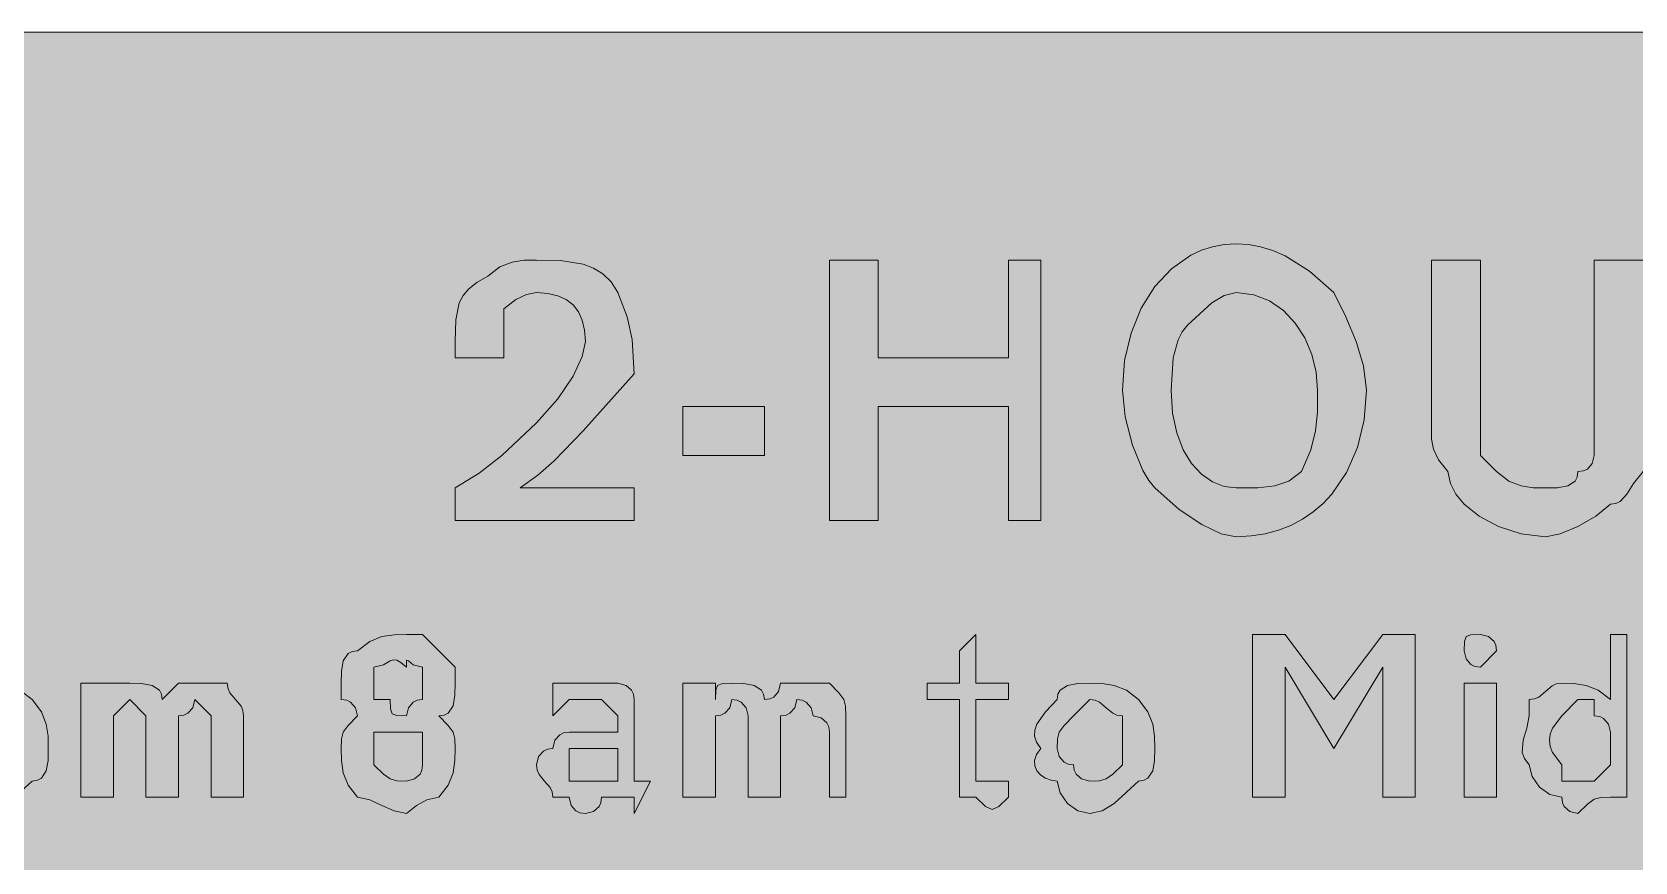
# Model space of a CAD drawing. Header units: metres. Extents: x 10 to 558, y 12 to 259.
# Drawn here: x 135.8 to 253.9, y 197.8 to 259 of the extents above; entities that cross this region are included whole.
import ezdxf

# ---------------------------------------------------------------- set-up
doc = ezdxf.new("R2010")
doc.units = ezdxf.units.M
for name, color, linetype, true_color in [('FILL_BLUE_0000FF', 7, 'Continuous', 0x0000ff), ('FILL_WHITE_FFFFFF', 7, 'Continuous', 0xffffff), ('STROKE_WHITE_FFFFFF', 7, 'Continuous', 0xffffff)]:
    doc.layers.add(name, color=color, linetype=linetype, true_color=true_color)

msp = doc.modelspace()

# ---------------------------------------------------------------- hatches: boundary and pattern name
at = {"layer": 'FILL_BLUE_0000FF', "true_color": 0x0000ff}
h = msp.add_hatch(color=7, dxfattribs=at)
h.dxf.hatch_style = 1
h.paths.add_polyline_path([(552.54, 258.94), (553.8, 258.81), (554.83, 258.45), (555.75, 257.76), (557.14, 256.15), (557.56, 255.44), (557.85, 254.76), (558.11, 253.37), (558.15, 251.76), (558.15, 18.96), (558.15, 15.36), (557.75, 15.31), (557.44, 15.15), (556.95, 14.61), (556.46, 13.84), (555.75, 12.96), (554.83, 12.27), (553.8, 11.91), (552.54, 11.78), (550.95, 11.76), (16.95, 11.76), (13.35, 11.76), (12.6, 12.36), (11.83, 12.77), (10.95, 12.96), (10.26, 14.57), (9.9, 15.96), (9.77, 17.35), (9.75, 18.96), (9.75, 251.76), (9.75, 255.36), (10.35, 256.11), (10.76, 256.88), (10.95, 257.76), (11.83, 257.95), (12.6, 258.36), (13.35, 258.96), (16.95, 258.96), (550.95, 258.96), (552.54, 258.94)])
at = {"layer": 'FILL_WHITE_FFFFFF', "true_color": 0xffffff}
h = msp.add_hatch(color=7, dxfattribs=at)
h.dxf.hatch_style = 1
h.paths.add_polyline_path([(226.35, 243.13), (227.25, 242.85), (228.15, 242.46), (229.95, 241.33), (231.75, 239.76), (232.63, 237.96), (233.4, 236.16), (233.94, 234.36), (234.15, 232.56), (233.98, 230.37), (233.49, 228.34), (232.69, 226.51), (231.6, 224.91), (230.95, 224.21), (230.22, 223.6), (229.44, 223.06), (228.58, 222.6), (227.66, 222.24), (226.69, 221.98), (225.65, 221.82), (224.55, 221.76), (223.44, 221.98), (222, 222.66), (220.33, 223.78), (218.55, 225.36), (218.1, 225.92), (217.67, 226.65), (216.9, 228.51), (216.36, 230.59), (216.15, 232.56), (216.31, 234.75), (216.79, 236.78), (217.54, 238.61), (218.55, 240.21), (219.78, 241.52), (221.21, 242.52), (221.99, 242.88), (222.81, 243.14), (223.66, 243.3), (224.55, 243.36), (225.45, 243.3), (226.35, 243.13)])
h.paths.add_polyline_path([(222.75, 239.01), (220.95, 237.36), (220.55, 236.86), (220.26, 236.27), (219.9, 234.96), (219.75, 232.56), (219.86, 230.87), (220.16, 229.41), (220.64, 228.17), (221.25, 227.16), (221.98, 226.37), (222.79, 225.81), (223.65, 225.47), (224.55, 225.36), (226.14, 225.38), (227.4, 225.51), (228.43, 225.87), (229.35, 226.56), (230.04, 228.17), (230.4, 229.56), (230.53, 230.95), (230.55, 232.56), (230.44, 233.9), (230.12, 235.2), (229.6, 236.42), (228.9, 237.51), (228.03, 238.43), (227.01, 239.14), (225.84, 239.6), (224.55, 239.76), (223.65, 239.55), (222.75, 239.01)], flags=16)
h = msp.add_hatch(color=7, dxfattribs=at)
h.dxf.hatch_style = 1
h.paths.add_polyline_path([(166.95, 234.96), (166.95, 236.16), (166.99, 237.75), (167.25, 239.01), (167.54, 239.55), (167.96, 240.04), (168.56, 240.51), (169.35, 240.96), (170.25, 241.65), (171.15, 242.01), (172.05, 242.14), (172.95, 242.16), (174.73, 242.12), (176.4, 241.86), (177.16, 241.57), (177.84, 241.15), (178.45, 240.55), (178.95, 239.76), (179.64, 237.98), (180, 236.31), (180.15, 233.76), (176.4, 229.56), (174.24, 227.35), (173.05, 226.31), (171.75, 225.36), (180.15, 225.36), (180.15, 222.96), (166.95, 222.96), (166.95, 225.36), (168.73, 226.45), (170.4, 227.76), (172.95, 230.16), (174.52, 231.94), (175.65, 233.61), (176.32, 235.05), (176.55, 236.16), (176.49, 237), (176.32, 237.73), (176.04, 238.35), (175.65, 238.86), (175.14, 239.25), (174.52, 239.53), (173.79, 239.7), (172.95, 239.76), (172.2, 239.61), (171.43, 239.25), (170.55, 238.56), (170.55, 237.36), (170.55, 236.16), (170.55, 234.96), (166.95, 234.96)])
h = msp.add_hatch(color=7, dxfattribs=at)
h.dxf.hatch_style = 1
h.paths.add_polyline_path([(207.75, 231.36), (198.15, 231.36), (198.15, 222.96), (194.55, 222.96), (194.55, 242.16), (198.15, 242.16), (198.15, 234.96), (207.75, 234.96), (207.75, 242.16), (210.15, 242.16), (210.15, 222.96), (207.75, 222.96), (207.75, 231.36)])
h = msp.add_hatch(color=7, dxfattribs=at)
h.dxf.hatch_style = 1
h.paths.add_polyline_path([(242.55, 228.96), (242.55, 227.76), (243.75, 226.56), (244.65, 225.87), (245.55, 225.51), (246.45, 225.38), (247.35, 225.36), (248.23, 225.38), (249, 225.51), (249.54, 225.87), (249.7, 226.16), (249.75, 226.56), (250.15, 226.61), (250.44, 226.75), (250.8, 227.16), (250.95, 227.76), (250.95, 228.96), (250.95, 242.16), (254.55, 242.16), (254.55, 228.96), (254.55, 226.56), (253.84, 225.68), (253.35, 224.91), (252.86, 224.37), (252.55, 224.21), (252.15, 224.16), (251.06, 223.28), (249.75, 222.51), (248.44, 221.97), (247.35, 221.76), (245.57, 221.97), (243.9, 222.51), (242.46, 223.28), (241.35, 224.16), (240.75, 224.91), (240.34, 225.68), (240.15, 226.56), (239.46, 227.44), (239.1, 228.21), (238.95, 228.96), (238.95, 242.16), (242.55, 242.16), (242.55, 228.96)])
h = msp.add_hatch(color=7, dxfattribs=at)
h.dxf.hatch_style = 1
h.paths.add_polyline_path([(183.75, 231.36), (189.75, 231.36), (189.75, 227.76), (183.75, 227.76), (183.75, 231.36)])
h = msp.add_hatch(color=7, dxfattribs=at)
h.dxf.hatch_style = 1
h.paths.add_polyline_path([(166.93, 206.87), (166.95, 206.16), (166.93, 205.26), (166.8, 204.36), (166.44, 203.46), (165.75, 202.56), (164.87, 202.37), (164.1, 201.96), (163.35, 201.36), (162.45, 201.55), (161.55, 201.96), (160.65, 202.37), (159.75, 202.56), (159.06, 203.46), (158.7, 204.36), (158.57, 205.26), (158.55, 206.16), (158.57, 206.87), (158.7, 207.36), (159.06, 207.85), (159.75, 208.56), (159.6, 209.16), (159.24, 209.57), (158.95, 209.71), (158.55, 209.76), (158.55, 210.96), (158.57, 211.84), (158.7, 212.61), (159.06, 213.15), (159.35, 213.31), (159.75, 213.36), (160.65, 214.05), (161.55, 214.41), (162.45, 214.54), (163.35, 214.56), (164.55, 214.56), (165.75, 213.36), (166.95, 212.16), (166.95, 210.96), (166.93, 210.08), (166.8, 209.31), (166.44, 208.77), (166.15, 208.61), (165.75, 208.56), (166.44, 207.85), (166.8, 207.36), (166.93, 206.87)])
h.paths.add_polyline_path([(160.95, 204.96), (161.66, 204.27), (162.15, 203.91), (162.64, 203.78), (163.35, 203.76), (163.95, 203.91), (164.36, 204.27), (164.5, 204.56), (164.55, 204.96), (164.55, 206.16), (164.55, 207.36), (163.35, 207.36), (160.95, 207.36), (160.95, 206.16), (160.95, 204.96)], flags=16)
h.paths.add_polyline_path([(163.86, 209.57), (164.15, 209.71), (164.55, 209.76), (164.55, 210.96), (164.55, 212.16), (163.86, 212.33), (163.5, 212.61), (163.37, 212.67), (163.35, 212.16), (162.95, 212.5), (162.64, 212.67), (162.38, 212.69), (162.15, 212.61), (161.66, 212.33), (160.95, 212.16), (160.95, 210.96), (160.95, 209.76), (162.15, 209.76), (162.17, 209.07), (162.3, 208.71), (162.66, 208.58), (163.35, 208.56), (163.5, 209.16), (163.86, 209.57)], flags=16)
h = msp.add_hatch(color=7, dxfattribs=at)
h.dxf.hatch_style = 1
h.paths.add_polyline_path([(206.55, 203.76), (207.75, 203.76), (207.75, 202.56), (207.04, 201.88), (206.55, 201.66), (206.06, 201.88), (205.35, 202.56), (204.15, 202.56), (204.15, 203.76), (204.15, 209.76), (201.75, 209.76), (201.75, 210.96), (204.15, 210.96), (204.15, 213.36), (205.35, 214.56), (205.35, 210.96), (207.75, 210.96), (207.75, 209.76), (205.35, 209.76), (205.35, 203.76), (206.55, 203.76)])
h = msp.add_hatch(color=7, dxfattribs=at)
h.dxf.hatch_style = 1
h.paths.add_polyline_path([(225.75, 214.56), (228.15, 214.56), (231.75, 209.76), (235.35, 214.56), (237.75, 214.56), (237.75, 202.56), (235.35, 202.56), (235.35, 212.16), (231.75, 206.16), (228.15, 212.16), (228.15, 202.56), (225.75, 202.56), (225.75, 214.56)])
h = msp.add_hatch(color=7, dxfattribs=at)
h.dxf.hatch_style = 1
h.paths.add_polyline_path([(242.55, 212.16), (242.15, 212.21), (241.86, 212.35), (241.5, 212.76), (241.35, 213.36), (241.37, 214.05), (241.5, 214.41), (241.86, 214.54), (242.55, 214.56), (243.15, 214.41), (243.56, 214.05), (243.7, 213.76), (243.75, 213.36), (242.55, 212.16)])
h = msp.add_hatch(color=7, dxfattribs=at)
h.dxf.hatch_style = 1
h.paths.add_polyline_path([(250.95, 202.41), (250.46, 202.05), (249.75, 201.36), (249.15, 201.51), (248.74, 201.87), (248.6, 202.16), (248.55, 202.56), (247.67, 202.77), (246.9, 203.31), (246.36, 204.08), (246.15, 204.96), (245.81, 205.41), (245.64, 205.86), (245.7, 206.76), (245.98, 207.66), (246.15, 208.56), (246.15, 209.76), (246.55, 209.81), (246.86, 209.95), (247.35, 210.36), (247.84, 210.77), (248.15, 210.91), (248.55, 210.96), (249.45, 210.94), (250.35, 210.81), (251.25, 210.45), (252.15, 209.76), (252.15, 214.56), (253.35, 214.56), (253.35, 202.56), (252.15, 202.56), (251.44, 202.54), (250.95, 202.41)])
h.paths.add_polyline_path([(252.15, 206.16), (252.15, 207.36), (252, 207.96), (251.64, 208.37), (251.35, 208.51), (250.95, 208.56), (250.95, 209.76), (249.75, 209.76), (248.55, 208.56), (247.87, 207.66), (247.71, 207.21), (247.65, 206.76), (247.71, 206.31), (247.87, 205.86), (248.55, 204.96), (248.55, 203.76), (249.75, 203.76), (250.95, 203.76), (252.15, 204.96), (252.15, 206.16)], flags=16)
h = msp.add_hatch(color=7, dxfattribs=at)
h.dxf.hatch_style = 1
h.paths.add_polyline_path([(128.7, 207.96), (129.06, 208.86), (129.75, 209.76), (129.8, 210.16), (129.96, 210.45), (130.5, 210.81), (131.27, 210.94), (132.15, 210.96), (133.05, 210.94), (133.95, 210.81), (134.85, 210.45), (135.75, 209.76), (136.44, 208.86), (136.8, 207.96), (136.93, 207.06), (136.95, 206.16), (136.93, 205.28), (136.8, 204.51), (136.44, 203.97), (136.15, 203.81), (135.75, 203.76), (133.95, 202.11), (133.05, 201.57), (132.15, 201.36), (131.27, 201.57), (130.5, 202.11), (129.96, 202.88), (129.75, 203.76), (129.35, 203.81), (129.06, 203.97), (128.7, 204.51), (128.57, 205.28), (128.55, 206.16), (128.57, 207.06), (128.7, 207.96)])
h.paths.add_polyline_path([(130.26, 207.85), (129.9, 207.36), (129.77, 206.87), (129.75, 206.16), (129.9, 205.56), (130.26, 205.15), (130.55, 205.01), (130.95, 204.96), (131, 204.56), (131.14, 204.27), (131.55, 203.91), (132.15, 203.76), (132.86, 203.78), (133.35, 203.91), (133.84, 204.27), (134.55, 204.96), (134.55, 206.16), (134.55, 208.56), (134.15, 208.61), (133.84, 208.75), (133.35, 209.16), (132.86, 209.57), (132.55, 209.71), (132.15, 209.76), (130.95, 208.56), (130.26, 207.85)], flags=16)
h = msp.add_hatch(color=7, dxfattribs=at)
h.dxf.hatch_style = 1
h.paths.add_polyline_path([(143.83, 210.94), (144.6, 210.81), (145.14, 210.45), (145.3, 210.16), (145.35, 209.76), (146.55, 210.96), (147.75, 210.96), (150.15, 210.96), (150.2, 210.56), (150.34, 210.25), (150.75, 209.76), (151.16, 209.27), (151.3, 208.96), (151.35, 208.56), (151.35, 202.56), (148.95, 202.56), (148.95, 207.36), (148.95, 208.56), (147.75, 209.76), (147.6, 209.16), (147.24, 208.75), (146.95, 208.61), (146.55, 208.56), (146.55, 207.36), (146.55, 202.56), (144.15, 202.56), (144.15, 207.36), (144.15, 208.56), (142.95, 209.76), (141.75, 208.56), (141.75, 207.36), (141.75, 202.56), (139.35, 202.56), (139.35, 210.96), (141.75, 210.96), (142.95, 210.96), (143.83, 210.94)])
h = msp.add_hatch(color=7, dxfattribs=at)
h.dxf.hatch_style = 1
h.paths.add_polyline_path([(175.86, 201.55), (175.5, 201.96), (175.35, 202.56), (174.15, 202.56), (174.1, 202.96), (173.96, 203.27), (173.55, 203.76), (173.14, 204.25), (173, 204.56), (172.95, 204.96), (173.1, 205.56), (173.46, 205.97), (173.75, 206.11), (174.15, 206.16), (174.3, 206.76), (174.66, 207.17), (174.95, 207.31), (175.35, 207.36), (176.55, 207.36), (177.75, 207.36), (178.95, 207.36), (178.95, 208.56), (177.75, 209.76), (176.55, 209.76), (175.35, 209.76), (174.15, 208.56), (174.15, 209.76), (174.15, 210.96), (175.35, 210.96), (176.55, 210.96), (178.95, 210.96), (179.55, 210.81), (179.96, 210.45), (180.1, 210.16), (180.15, 209.76), (180.15, 208.56), (180.15, 207.36), (180.15, 203.76), (181.35, 203.76), (180.15, 201.36), (180.15, 202.56), (178.95, 202.56), (177.75, 202.56), (177.7, 202.16), (177.56, 201.87), (177.15, 201.51), (176.55, 201.36), (176.15, 201.41), (175.86, 201.55)])
h.paths.add_polyline_path([(178.95, 203.76), (178.95, 204.96), (178.95, 206.16), (177.75, 206.16), (176.55, 206.16), (175.35, 206.16), (175.35, 204.96), (175.35, 203.76), (176.55, 203.76), (177.75, 203.76), (178.95, 203.76)], flags=16)
h = msp.add_hatch(color=7, dxfattribs=at)
h.dxf.hatch_style = 1
h.paths.add_polyline_path([(186.15, 209.76), (186.17, 210.45), (186.3, 210.81), (186.66, 210.94), (187.35, 210.96), (188.23, 210.94), (189, 210.81), (189.54, 210.45), (189.7, 210.16), (189.75, 209.76), (190.15, 209.81), (190.44, 209.95), (190.8, 210.36), (190.95, 210.96), (192.15, 210.96), (194.55, 210.96), (195.24, 210.25), (195.6, 209.76), (195.73, 209.27), (195.75, 208.56), (195.75, 202.56), (194.55, 202.56), (194.55, 207.36), (194.5, 207.76), (194.36, 208.05), (193.95, 208.41), (193.35, 208.56), (193.2, 209.16), (192.84, 209.57), (192.55, 209.71), (192.15, 209.76), (192, 209.16), (191.64, 208.75), (191.35, 208.61), (190.95, 208.56), (190.95, 207.36), (190.95, 202.56), (188.55, 202.56), (188.55, 207.36), (188.55, 208.56), (188.4, 209.16), (188.04, 209.57), (187.75, 209.71), (187.35, 209.76), (187.2, 209.16), (186.84, 208.75), (186.55, 208.61), (186.15, 208.56), (186.15, 207.36), (186.15, 202.56), (183.75, 202.56), (183.75, 210.96), (186.15, 210.96), (186.15, 209.76)])
h = msp.add_hatch(color=7, dxfattribs=at)
h.dxf.hatch_style = 1
h.paths.add_polyline_path([(209.66, 207.06), (209.69, 207.51), (209.85, 207.96), (210.49, 208.86), (211.35, 209.76), (211.4, 210.16), (211.56, 210.45), (212.1, 210.81), (212.87, 210.94), (213.75, 210.96), (214.65, 210.94), (215.55, 210.81), (216.45, 210.45), (217.35, 209.76), (218.04, 208.86), (218.4, 207.96), (218.53, 207.06), (218.55, 206.16), (218.53, 205.28), (218.4, 204.51), (218.04, 203.97), (217.75, 203.81), (217.35, 203.76), (215.55, 202.11), (214.65, 201.57), (213.75, 201.36), (212.87, 201.57), (212.1, 202.11), (211.56, 202.88), (211.35, 203.76), (210.9, 203.81), (210.49, 203.97), (210.13, 204.2), (209.85, 204.51), (209.69, 204.87), (209.66, 205.28), (209.81, 205.71), (210.15, 206.16), (209.81, 206.61), (209.66, 207.06)])
h.paths.add_polyline_path([(211.86, 207.85), (211.5, 207.36), (211.37, 206.87), (211.35, 206.16), (211.5, 205.56), (211.86, 205.15), (212.15, 205.01), (212.55, 204.96), (212.6, 204.56), (212.74, 204.27), (213.15, 203.91), (213.75, 203.76), (214.46, 203.78), (214.95, 203.91), (215.44, 204.27), (216.15, 204.96), (216.15, 206.16), (216.15, 208.56), (215.75, 208.61), (215.44, 208.75), (214.95, 209.16), (214.46, 209.57), (214.15, 209.71), (213.75, 209.76), (212.55, 208.56), (211.86, 207.85)], flags=16)
h = msp.add_hatch(color=7, dxfattribs=at)
h.dxf.hatch_style = 1
h.paths.add_polyline_path([(241.35, 202.56), (241.35, 210.96), (243.75, 210.96), (243.75, 202.56), (241.35, 202.56)])

# ---------------------------------------------------------------- linework, layer by layer
at = {"layer": 'FILL_BLUE_0000FF', "lineweight": 0, "true_color": 0x0000ff}
msp.add_lwpolyline([(550.95, 11.76), (16.95, 11.76), (13.35, 11.76), (12.6, 12.36), (11.83, 12.77), (10.95, 12.96), (10.26, 14.57), (9.9, 15.96), (9.77, 17.35), (9.75, 18.96), (9.75, 251.76), (9.75, 255.36), (10.35, 256.11), (10.76, 256.88), (10.95, 257.76), (11.83, 257.95), (12.6, 258.36), (13.35, 258.96), (16.95, 258.96), (550.95, 258.96)], dxfattribs=at)
at = {"layer": 'FILL_WHITE_FFFFFF', "lineweight": 0, "true_color": 0xffffff}
for points in [[(226.35, 243.13), (227.25, 242.85), (228.15, 242.46), (229.95, 241.33), (231.75, 239.76), (232.63, 237.96), (233.4, 236.16), (233.94, 234.36), (234.15, 232.56), (233.98, 230.37), (233.49, 228.34), (232.69, 226.51), (231.6, 224.91), (230.95, 224.21), (230.22, 223.6), (229.44, 223.06), (228.58, 222.6), (227.66, 222.24), (226.69, 221.98), (225.65, 221.82), (224.55, 221.76), (223.44, 221.98), (222, 222.66), (220.33, 223.78), (218.55, 225.36), (218.1, 225.92), (217.67, 226.65), (216.9, 228.51), (216.36, 230.59), (216.15, 232.56), (216.31, 234.75), (216.79, 236.78), (217.54, 238.61), (218.55, 240.21), (219.78, 241.52), (221.21, 242.52), (221.99, 242.88), (222.81, 243.14), (223.66, 243.3), (224.55, 243.36), (225.45, 243.3)], [(166.95, 234.96), (166.95, 236.16), (166.99, 237.75), (167.25, 239.01), (167.54, 239.55), (167.96, 240.04), (168.56, 240.51), (169.35, 240.96), (170.25, 241.65), (171.15, 242.01), (172.05, 242.14), (172.95, 242.16), (174.73, 242.12), (176.4, 241.86), (177.16, 241.57), (177.84, 241.15), (178.45, 240.55), (178.95, 239.76), (179.64, 237.98), (180, 236.31), (180.15, 233.76), (176.4, 229.56), (174.24, 227.35), (173.05, 226.31), (171.75, 225.36), (180.15, 225.36), (180.15, 222.96), (166.95, 222.96), (166.95, 225.36), (168.73, 226.45), (170.4, 227.76), (172.95, 230.16), (174.52, 231.94), (175.65, 233.61), (176.32, 235.05), (176.55, 236.16), (176.49, 237), (176.32, 237.73), (176.04, 238.35), (175.65, 238.86), (175.14, 239.25), (174.52, 239.53), (173.79, 239.7), (172.95, 239.76), (172.2, 239.61), (171.43, 239.25), (170.55, 238.56), (170.55, 237.36), (170.55, 236.16), (170.55, 234.96)], [(207.75, 231.36), (198.15, 231.36), (198.15, 222.96), (194.55, 222.96), (194.55, 242.16), (198.15, 242.16), (198.15, 234.96), (207.75, 234.96), (207.75, 242.16), (210.15, 242.16), (210.15, 222.96), (207.75, 222.96)], [(222.75, 239.01), (220.95, 237.36), (220.55, 236.86), (220.26, 236.27), (219.9, 234.96), (219.75, 232.56), (219.86, 230.87), (220.16, 229.41), (220.64, 228.17), (221.25, 227.16), (221.98, 226.37), (222.79, 225.81), (223.65, 225.47), (224.55, 225.36), (226.14, 225.38), (227.4, 225.51), (228.43, 225.87), (229.35, 226.56), (230.04, 228.17), (230.4, 229.56), (230.53, 230.95), (230.55, 232.56), (230.44, 233.9), (230.12, 235.2), (229.6, 236.42), (228.9, 237.51), (228.03, 238.43), (227.01, 239.14), (225.84, 239.6), (224.55, 239.76), (223.65, 239.55)], [(183.75, 231.36), (189.75, 231.36), (189.75, 227.76), (183.75, 227.76)], [(166.93, 206.87), (166.95, 206.16), (166.93, 205.26), (166.8, 204.36), (166.44, 203.46), (165.75, 202.56), (164.87, 202.37), (164.1, 201.96), (163.35, 201.36), (162.45, 201.55), (161.55, 201.96), (160.65, 202.37), (159.75, 202.56), (159.06, 203.46), (158.7, 204.36), (158.57, 205.26), (158.55, 206.16), (158.57, 206.87), (158.7, 207.36), (159.06, 207.85), (159.75, 208.56), (159.6, 209.16), (159.24, 209.57), (158.95, 209.71), (158.55, 209.76), (158.55, 210.96), (158.57, 211.84), (158.7, 212.61), (159.06, 213.15), (159.35, 213.31), (159.75, 213.36), (160.65, 214.05), (161.55, 214.41), (162.45, 214.54), (163.35, 214.56), (164.55, 214.56), (165.75, 213.36), (166.95, 212.16), (166.95, 210.96), (166.93, 210.08), (166.8, 209.31), (166.44, 208.77), (166.15, 208.61), (165.75, 208.56), (166.44, 207.85), (166.8, 207.36)], [(206.55, 203.76), (207.75, 203.76), (207.75, 202.56), (207.04, 201.88), (206.55, 201.66), (206.06, 201.88), (205.35, 202.56), (204.15, 202.56), (204.15, 203.76), (204.15, 209.76), (201.75, 209.76), (201.75, 210.96), (204.15, 210.96), (204.15, 213.36), (205.35, 214.56), (205.35, 210.96), (207.75, 210.96), (207.75, 209.76), (205.35, 209.76), (205.35, 203.76)], [(225.75, 214.56), (228.15, 214.56), (231.75, 209.76), (235.35, 214.56), (237.75, 214.56), (237.75, 202.56), (235.35, 202.56), (235.35, 212.16), (231.75, 206.16), (228.15, 212.16), (228.15, 202.56), (225.75, 202.56)], [(242.55, 212.16), (242.15, 212.21), (241.86, 212.35), (241.5, 212.76), (241.35, 213.36), (241.37, 214.05), (241.5, 214.41), (241.86, 214.54), (242.55, 214.56), (243.15, 214.41), (243.56, 214.05), (243.7, 213.76), (243.75, 213.36)], [(250.95, 202.41), (250.46, 202.05), (249.75, 201.36), (249.15, 201.51), (248.74, 201.87), (248.6, 202.16), (248.55, 202.56), (247.67, 202.77), (246.9, 203.31), (246.36, 204.08), (246.15, 204.96), (245.81, 205.41), (245.64, 205.86), (245.7, 206.76), (245.98, 207.66), (246.15, 208.56), (246.15, 209.76), (246.55, 209.81), (246.86, 209.95), (247.35, 210.36), (247.84, 210.77), (248.15, 210.91), (248.55, 210.96), (249.45, 210.94), (250.35, 210.81), (251.25, 210.45), (252.15, 209.76), (252.15, 214.56), (253.35, 214.56), (253.35, 202.56), (252.15, 202.56), (251.44, 202.54)], [(163.86, 209.57), (164.15, 209.71), (164.55, 209.76), (164.55, 210.96), (164.55, 212.16), (163.86, 212.33), (163.5, 212.61), (163.37, 212.67), (163.35, 212.16), (162.95, 212.5), (162.64, 212.67), (162.38, 212.69), (162.15, 212.61), (161.66, 212.33), (160.95, 212.16), (160.95, 210.96), (160.95, 209.76), (162.15, 209.76), (162.17, 209.07), (162.3, 208.71), (162.66, 208.58), (163.35, 208.56), (163.5, 209.16)], [(143.83, 210.94), (144.6, 210.81), (145.14, 210.45), (145.3, 210.16), (145.35, 209.76), (146.55, 210.96), (147.75, 210.96), (150.15, 210.96), (150.2, 210.56), (150.34, 210.25), (150.75, 209.76), (151.16, 209.27), (151.3, 208.96), (151.35, 208.56), (151.35, 202.56), (148.95, 202.56), (148.95, 207.36), (148.95, 208.56), (147.75, 209.76), (147.6, 209.16), (147.24, 208.75), (146.95, 208.61), (146.55, 208.56), (146.55, 207.36), (146.55, 202.56), (144.15, 202.56), (144.15, 207.36), (144.15, 208.56), (142.95, 209.76), (141.75, 208.56), (141.75, 207.36), (141.75, 202.56), (139.35, 202.56), (139.35, 210.96), (141.75, 210.96), (142.95, 210.96)], [(175.86, 201.55), (175.5, 201.96), (175.35, 202.56), (174.15, 202.56), (174.1, 202.96), (173.96, 203.27), (173.55, 203.76), (173.14, 204.25), (173, 204.56), (172.95, 204.96), (173.1, 205.56), (173.46, 205.97), (173.75, 206.11), (174.15, 206.16), (174.3, 206.76), (174.66, 207.17), (174.95, 207.31), (175.35, 207.36), (176.55, 207.36), (177.75, 207.36), (178.95, 207.36), (178.95, 208.56), (177.75, 209.76), (176.55, 209.76), (175.35, 209.76), (174.15, 208.56), (174.15, 209.76), (174.15, 210.96), (175.35, 210.96), (176.55, 210.96), (178.95, 210.96), (179.55, 210.81), (179.96, 210.45), (180.1, 210.16), (180.15, 209.76), (180.15, 208.56), (180.15, 207.36), (180.15, 203.76), (181.35, 203.76), (180.15, 201.36), (180.15, 202.56), (178.95, 202.56), (177.75, 202.56), (177.7, 202.16), (177.56, 201.87), (177.15, 201.51), (176.55, 201.36), (176.15, 201.41)], [(186.15, 209.76), (186.17, 210.45), (186.3, 210.81), (186.66, 210.94), (187.35, 210.96), (188.23, 210.94), (189, 210.81), (189.54, 210.45), (189.7, 210.16), (189.75, 209.76), (190.15, 209.81), (190.44, 209.95), (190.8, 210.36), (190.95, 210.96), (192.15, 210.96), (194.55, 210.96), (195.24, 210.25), (195.6, 209.76), (195.73, 209.27), (195.75, 208.56), (195.75, 202.56), (194.55, 202.56), (194.55, 207.36), (194.5, 207.76), (194.36, 208.05), (193.95, 208.41), (193.35, 208.56), (193.2, 209.16), (192.84, 209.57), (192.55, 209.71), (192.15, 209.76), (192, 209.16), (191.64, 208.75), (191.35, 208.61), (190.95, 208.56), (190.95, 207.36), (190.95, 202.56), (188.55, 202.56), (188.55, 207.36), (188.55, 208.56), (188.4, 209.16), (188.04, 209.57), (187.75, 209.71), (187.35, 209.76), (187.2, 209.16), (186.84, 208.75), (186.55, 208.61), (186.15, 208.56), (186.15, 207.36), (186.15, 202.56), (183.75, 202.56), (183.75, 210.96), (186.15, 210.96)], [(209.66, 207.06), (209.69, 207.51), (209.85, 207.96), (210.49, 208.86), (211.35, 209.76), (211.4, 210.16), (211.56, 210.45), (212.1, 210.81), (212.87, 210.94), (213.75, 210.96), (214.65, 210.94), (215.55, 210.81), (216.45, 210.45), (217.35, 209.76), (218.04, 208.86), (218.4, 207.96), (218.53, 207.06), (218.55, 206.16), (218.53, 205.28), (218.4, 204.51), (218.04, 203.97), (217.75, 203.81), (217.35, 203.76), (215.55, 202.11), (214.65, 201.57), (213.75, 201.36), (212.87, 201.57), (212.1, 202.11), (211.56, 202.88), (211.35, 203.76), (210.9, 203.81), (210.49, 203.97), (210.13, 204.2), (209.85, 204.51), (209.69, 204.87), (209.66, 205.28), (209.81, 205.71), (210.15, 206.16), (209.81, 206.61)], [(241.35, 202.56), (241.35, 210.96), (243.75, 210.96), (243.75, 202.56)], [(211.86, 207.85), (211.5, 207.36), (211.37, 206.87), (211.35, 206.16), (211.5, 205.56), (211.86, 205.15), (212.15, 205.01), (212.55, 204.96), (212.6, 204.56), (212.74, 204.27), (213.15, 203.91), (213.75, 203.76), (214.46, 203.78), (214.95, 203.91), (215.44, 204.27), (216.15, 204.96), (216.15, 206.16), (216.15, 208.56), (215.75, 208.61), (215.44, 208.75), (214.95, 209.16), (214.46, 209.57), (214.15, 209.71), (213.75, 209.76), (212.55, 208.56)], [(252.15, 206.16), (252.15, 207.36), (252, 207.96), (251.64, 208.37), (251.35, 208.51), (250.95, 208.56), (250.95, 209.76), (249.75, 209.76), (248.55, 208.56), (247.87, 207.66), (247.71, 207.21), (247.65, 206.76), (247.71, 206.31), (247.87, 205.86), (248.55, 204.96), (248.55, 203.76), (249.75, 203.76), (250.95, 203.76), (252.15, 204.96)], [(160.95, 204.96), (161.66, 204.27), (162.15, 203.91), (162.64, 203.78), (163.35, 203.76), (163.95, 203.91), (164.36, 204.27), (164.5, 204.56), (164.55, 204.96), (164.55, 206.16), (164.55, 207.36), (163.35, 207.36), (160.95, 207.36), (160.95, 206.16)], [(178.95, 203.76), (178.95, 204.96), (178.95, 206.16), (177.75, 206.16), (176.55, 206.16), (175.35, 206.16), (175.35, 204.96), (175.35, 203.76), (176.55, 203.76), (177.75, 203.76)]]:
    msp.add_lwpolyline(points, close=True, dxfattribs=at)
for points in [[(254.55, 226.56), (253.84, 225.68), (253.35, 224.91), (252.86, 224.37), (252.55, 224.21), (252.15, 224.16), (251.06, 223.28), (249.75, 222.51), (248.44, 221.97), (247.35, 221.76), (245.57, 221.97), (243.9, 222.51), (242.46, 223.28), (241.35, 224.16), (240.75, 224.91), (240.34, 225.68), (240.15, 226.56), (239.46, 227.44), (239.1, 228.21), (238.95, 228.96), (238.95, 242.16), (242.55, 242.16), (242.55, 228.96), (242.55, 227.76), (243.75, 226.56), (244.65, 225.87), (245.55, 225.51), (246.45, 225.38), (247.35, 225.36), (248.23, 225.38), (249, 225.51), (249.54, 225.87), (249.7, 226.16), (249.75, 226.56), (250.15, 226.61), (250.44, 226.75), (250.8, 227.16), (250.95, 227.76), (250.95, 228.96), (250.95, 242.16), (254.55, 242.16)], [(134.85, 210.45), (135.75, 209.76), (136.44, 208.86), (136.8, 207.96), (136.93, 207.06), (136.95, 206.16), (136.93, 205.28), (136.8, 204.51), (136.44, 203.97), (136.15, 203.81), (135.75, 203.76), (133.95, 202.11)]]:
    msp.add_lwpolyline(points, dxfattribs=at)
at = {"layer": 'STROKE_WHITE_FFFFFF', "lineweight": 0, "true_color": 0xffffff}
msp.add_lwpolyline([(207.75, 222.96), (210.15, 222.96), (207.75, 222.96)], dxfattribs=at)

doc.saveas('drawing.dxf')
